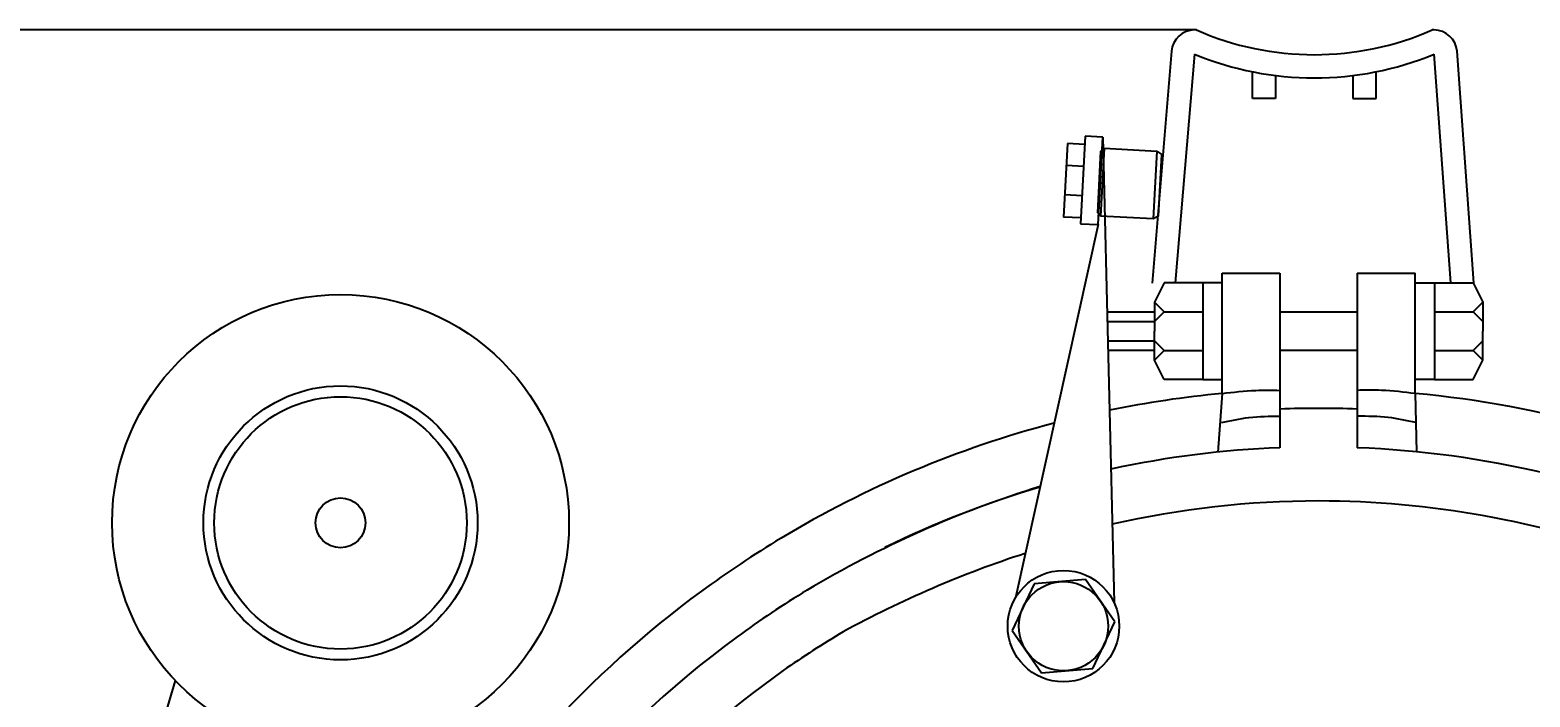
# Model space of a CAD drawing. Extents: x 4438 to 384502, y -178203 to -21188.
# Drawn here: x 374326.8 to 374560.8, y -173369.6 to -173265.5 of the extents above; entities that cross this region are included whole.
import ezdxf

# ---------------------------------------------------------------- set-up
doc = ezdxf.new("R2010")
doc.units = 0
doc.header["$LTSCALE"] = 8
doc.header["$MEASUREMENT"] = 0
doc.layers.get('0').update_dxf_attribs({"linetype": 'CONTINUOUS'})
doc.layers.get('DEFPOINTS').update_dxf_attribs({"linetype": 'CONTINUOUS'})
doc.layers.add('PL', color=5, linetype='CONTINUOUS')
doc.styles.add('DFT', font='simplex', dxfattribs={"width": 0.67, "bigfont": 'dft'})
doc.dimstyles.new('INTE$0', dxfattribs={"dimscale": 5, "dimtxt": 4, "dimasz": 3, "dimexe": 3, "dimexo": 0, "dimgap": 1, "dimtad": 1, "dimdec": 3, "dimdsep": 46, "dimtxsty": 'DFT', "dimcen": 0, "dimclrd": 3, "dimclre": 3, "dimclrt": 6, "dimadec": 0, "dimazin": 0, "dimtfac": 1, "dimtdec": 3, "dimtix": 1, "dimtmove": 1, "dimatfit": 0, "dimfxl": 1, "dimtolj": 1, "dimtzin": 0, "dimarcsym": 0})

# ---------------------------------------------------------------- blocks, each defined once
blk = doc.blocks.new('*D21')
at = {"color": 3, "lineweight": -2, "transparency": 16777216}
for p, q in [((374508.81, -173265.48), (374226.01, -173265.48)), ((374241.01, -173295.48), (374241.01, -173672.63)), ((374531.99, -173702.63), (374226.01, -173702.63))]:
    blk.add_line(p, q, dxfattribs=at)
at = {"color": 3, "transparency": 16777216}
for points in [[(374236.01, -173295.48), (374246.01, -173295.48), (374241.01, -173265.48)], [(374236.01, -173672.63), (374246.01, -173672.63), (374241.01, -173702.63)]]:
    blk.add_solid(points, dxfattribs=at)
at = {"layer": 'DEFPOINTS', "color": 0, "transparency": 16777216}
for p in [(374508.81, -173265.48), (374241.01, -173702.63), (374531.99, -173702.63)]:
    blk.add_point(p, dxfattribs=at)
at = {"color": 6, "transparency": 16777216, "insert": (374206.01, -173484.05), "char_height": 45, "attachment_point": 5, "rotation": 90, "style": 'DFT'}
blk.add_mtext('\\A1;710', dxfattribs=at)

msp = doc.modelspace()

# ---------------------------------------------------------------- linework, layer by layer
at = {"layer": 'PL', "color": 7, "ltscale": 0.5}
for p, q in [((374508.814, -173265.484), (374508.524, -173265.484)), ((374545.863, -173265.484), (374545.572, -173265.484)), ((374504.921, -173268.797), (374501.883, -173304.999)), ((374508.508, -173269.281), (374505.515, -173304.953)), ((374548.477, -173304.953), (374545.878, -173269.281)), ((374552.08, -173304.953), (374549.466, -173268.797)), ((374517.552, -173276.202), (374517.552, -173272.005)), ((374521.167, -173272.587), (374521.167, -173276.202)), ((374533.219, -173272.587), (374533.219, -173276.202)), ((374536.835, -173276.202), (374536.835, -173272.005)), ((374521.167, -173276.202), (374517.552, -173276.202)), ((374533.219, -173276.202), (374536.835, -173276.202)), ((374488.696, -173283.193), (374488.093, -173294.689)), ((374491.379, -173283.334), (374488.696, -173283.193)), ((374491.446, -173282.054), (374490.73, -173295.724)), ((374494.199, -173282.198), (374491.446, -173282.054)), ((374493.482, -173295.868), (374494.199, -173282.198)), ((374494.422, -173283.947), (374493.867, -173294.538)), ((374493.915, -173284.403), (374494.422, -173283.947)), ((374494.199, -173282.198), (374495.952, -173354.852)), ((374494.422, -173283.947), (374502.606, -173284.376)), ((374493.41, -173294.031), (374493.915, -173284.403)), ((374502.606, -173284.376), (374502.051, -173294.967)), ((374502.606, -173284.376), (374503.418, -173284.901)), ((374502.913, -173294.529), (374503.418, -173284.901)), ((374491.198, -173286.79), (374488.515, -173286.649)), ((374490.958, -173291.373), (374488.275, -173291.232)), ((374493.482, -173295.868), (374480.565, -173354.119)), ((374490.777, -173294.829), (374488.093, -173294.689)), ((374490.73, -173295.724), (374493.482, -173295.868)), ((374493.867, -173294.538), (374493.41, -173294.031)), ((374502.051, -173294.967), (374493.867, -173294.538)), ((374502.913, -173294.529), (374502.051, -173294.967)), ((374503.766, -173304.953), (374502.26, -173307.966)), ((374509.792, -173304.953), (374503.766, -173304.953)), ((374512.805, -173304.953), (374509.792, -173304.953)), ((374509.792, -173304.953), (374509.792, -173320.018)), ((374512.805, -173322.224), (374512.805, -173303.447)), ((374512.805, -173303.447), (374521.844, -173303.447)), ((374521.844, -173303.447), (374521.844, -173330.682)), ((374533.896, -173303.447), (374533.896, -173330.681)), ((374533.896, -173303.447), (374542.935, -173303.447)), ((374542.935, -173322.222), (374542.935, -173303.447)), ((374542.935, -173304.953), (374545.947, -173304.953)), ((374545.947, -173304.953), (374551.973, -173304.953)), ((374545.947, -173304.953), (374545.947, -173320.018)), ((374551.973, -173304.953), (374553.48, -173307.966)), ((374494.857, -173309.473), (374502.26, -173309.473)), ((374503.766, -173309.473), (374502.26, -173307.966)), ((374502.26, -173307.966), (374502.26, -173312.486)), ((374503.766, -173309.473), (374502.26, -173310.979)), ((374503.766, -173309.473), (374509.792, -173309.473)), ((374521.844, -173309.473), (374533.896, -173309.473)), ((374545.947, -173309.473), (374550.467, -173309.473)), ((374550.467, -173309.473), (374551.973, -173309.473)), ((374551.973, -173309.473), (374553.48, -173307.966)), ((374551.973, -173309.473), (374553.48, -173310.979)), ((374553.48, -173307.966), (374553.48, -173312.486)), ((374494.893, -173310.979), (374502.26, -173310.979)), ((374494.966, -173313.992), (374502.26, -173313.992)), ((374502.26, -173317.005), (374502.26, -173312.486)), ((374503.766, -173315.498), (374502.26, -173313.992)), ((374551.973, -173315.498), (374553.48, -173313.992)), ((374553.48, -173317.005), (374553.48, -173312.486)), ((374502.26, -173315.498), (374495.002, -173315.498)), ((374503.766, -173315.498), (374502.26, -173317.005)), ((374503.766, -173320.018), (374502.26, -173317.005)), ((374503.766, -173315.498), (374509.792, -173315.498)), ((374533.896, -173315.498), (374521.844, -173315.498)), ((374545.947, -173315.498), (374551.973, -173315.498)), ((374551.973, -173315.498), (374553.48, -173317.005)), ((374551.973, -173320.018), (374553.48, -173317.005)), ((374509.792, -173320.018), (374503.766, -173320.018)), ((374509.792, -173320.018), (374512.805, -173320.018)), ((374545.947, -173320.018), (374542.935, -173320.018)), ((374545.947, -173320.018), (374551.973, -173320.018)), ((374512.805, -173322.224), (374512.122, -173331.373)), ((374542.935, -173322.222), (374543.126, -173331.321)), ((374483.49, -173351.947), (374480.069, -173359.221)), ((374491.501, -173351.273), (374483.49, -173351.947)), ((374496.09, -173357.873), (374491.501, -173351.273)), ((374492.669, -173365.148), (374496.09, -173357.873)), ((374480.069, -173359.221), (374484.658, -173365.822)), ((374484.658, -173365.822), (374492.669, -173365.148))]:
    msp.add_line(p, q, dxfattribs=at)
at = {"layer": 'PL', "ltscale": 0.5}
msp.add_line((374349.496, -173367.003), (374347.213, -173374.779), dxfattribs=at)
for radius in [35.637, 21.384, 19.692, 3.888]:
    msp.add_circle((374375.289, -173342.412), radius, dxfattribs=at)
at = {"layer": 'PL', "color": 7, "ltscale": 0.5}
for centre, radius in [((374488.066, -173358.535), 8.704), ((374488.08, -173358.547), 6.962)]:
    msp.add_circle(centre, radius, dxfattribs=at)
for centre, radius, start, end in [((374508.524, -173269.099), 3.616, 90, 175.2032), ((374527.193, -173223.619), 45.722, 246.29843, 293.70157), ((374545.863, -173269.099), 3.616, 4.7968, 90), ((374527.193, -173223.619), 49.337, 247.74581, 292.25419), ((374527.882, -173484.222), 162.698, 95.31688, 101.57796), ((374528.661, -173480.074), 158.496, 63.29789, 84.83303), ((374527.882, -173484.222), 159.685, 90, 92.16678), ((374527.882, -173484.222), 159.685, 87.84155, 90), ((374527.882, -173484.222), 162.698, 104.69361, 121.03172), ((374527.882, -173484.222), 153.659, 92.2518, 102.18467), ((374527.882, -173484.222), 153.659, 65.70221, 87.75686), ((374534.72, -173498.649), 169.547, 107.25784, 120.73599), ((374527.882, -173484.222), 153.659, 106.43939, 116.1309), ((374527.985, -173484.354), 145.355, 90.04251, 102.8501), ((374527.882, -173484.222), 145.223, 69.51177, 90.00184), ((374527.882, -173484.222), 162.698, 121.03172, 126.28314), ((374527.882, -173484.222), 153.659, 270, 65.70221), ((374533.314, -173505.205), 166.112, 107.95619, 118.63919), ((374527.882, -173484.222), 162.698, 126.28314, 217.56439), ((374527.882, -173484.222), 153.659, 121.29349, 126.18886), ((374527.882, -173484.222), 153.659, 126.18886, 242.37902), ((374527.985, -173484.354), 145.355, 120.7355, 125.11937), ((374527.985, -173484.354), 145.355, 125.11937, 175.36039)]:
    msp.add_arc(centre, radius, start, end, dxfattribs=at)
for points in [[(374512.808, -173322.216), (374518.051, -173321.731), (374521.847, -173321.733)], [(374542.935, -173322.222), (374537.691, -173321.735), (374533.896, -173321.735)], [(374512.71, -173326.766), (374517.008, -173325.961), (374521.845, -173325.774)], [(374543.03, -173326.772), (374538.732, -173325.965), (374533.896, -173325.776)]]:
    msp.add_spline(points, degree=3, dxfattribs=at)

# ---------------------------------------------------------------- dimensions: what is measured, and where the dimension line sits
at = {"color": 1}
dim = msp.add_linear_dim(base=(374241.013, -173702.626), p1=(374508.814, -173265.484), p2=(374531.99, -173702.626), angle=90, text='710', dimstyle='INTE$0', override={"dimtxt": 9, "dimasz": 6, "dimgap": 2.5, "dimdec": 2, "dimtdec": 2}, dxfattribs=at)
dim.commit()
dim.dimension.update_dxf_attribs({"geometry": '*D21', "text_midpoint": (374206.013, -173484.055)})

doc.saveas('drawing.dxf')
